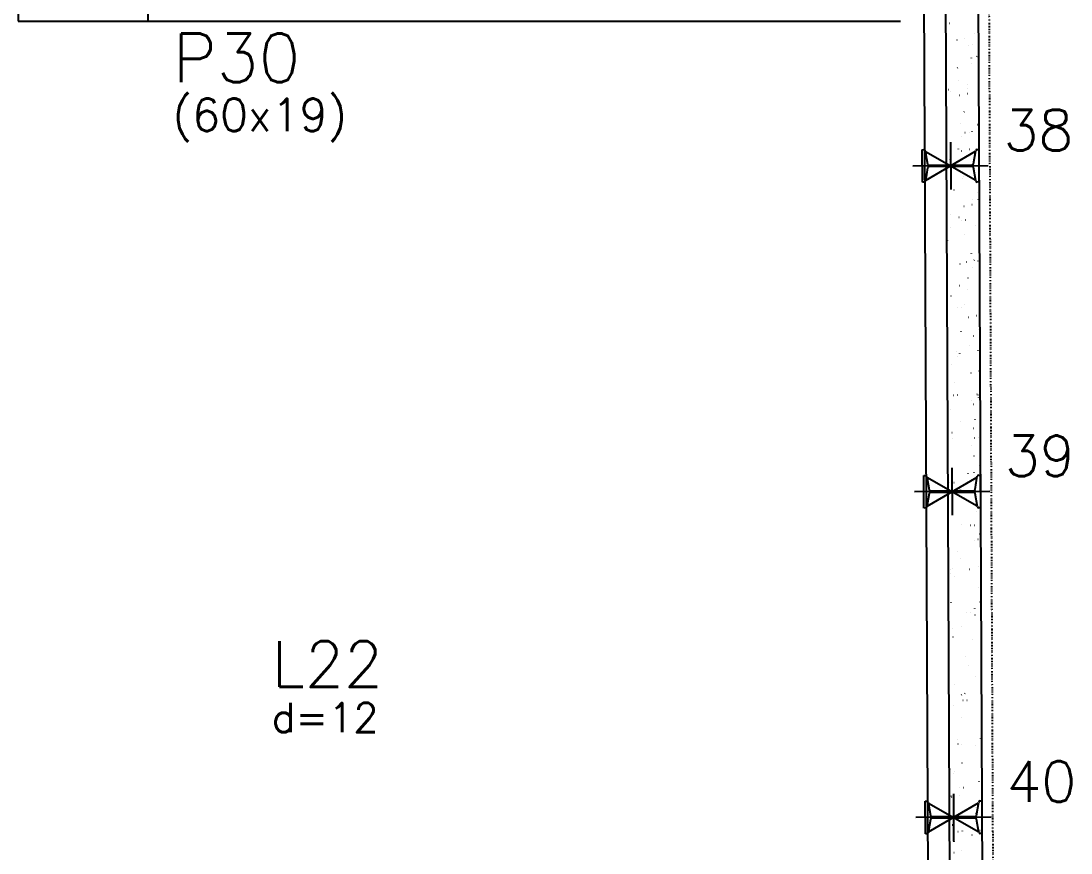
# Model space of a CAD drawing. Extents: x -40810 to 33675, y -2018 to 21213.
# Drawn here: x -7781.3 to -7297.6, y 11242.2 to 11625.2 of the extents above; entities that cross this region are included whole.
import ezdxf

# ---------------------------------------------------------------- set-up
doc = ezdxf.new("R2010")
doc.units = 0
doc.linetypes.add('ESTILO_TQS_0003', pattern=[1.5, 0.5, -0.4, 0.1, -0.5])
doc.layers.get('0').update_dxf_attribs({"color": 1, "lineweight": 9})
for name, color, linetype in [('1', 5, 'Continuous'), ('10', 7, 'Continuous'), ('12', 3, 'Continuous'), ('13', 7, 'Continuous'), ('19', 5, 'Continuous'), ('24', 5, 'ESTILO_TQS_0003'), ('3', 2, 'Continuous'), ('49', 20, 'Continuous'), ('51', 6, 'Continuous'), ('52', 21, 'Continuous'), ('9', 3, 'Continuous')]:
    doc.layers.add(name, color=color, linetype=linetype)
doc.styles.get("Standard").update_dxf_attribs({"font": 'romans.shx', "width": 0.8})

# ---------------------------------------------------------------- blocks, each defined once
blk = doc.blocks.new('_H9EFD498501-004')
for p, q in [((3965.683506, 3112.509542), (3965.729164, 3112.569043)), ((3963.831179, 3110.095542), (3963.831179, 3110.095542)), ((3963.831179, 3110.095542), (3963.831179, 3110.095542)), ((3963.831179, 3110.095542), (3963.831179, 3110.095542)), ((3972.675699, 3105.710546), (3972.748921, 3105.726779)), ((3977.179957, 3107.82169), (3977.189747, 3107.896048)), ((3963.859695, 3103.756085), (3963.859695, 3103.756085)), ((3963.859695, 3103.756085), (3963.859695, 3103.756085)), ((3963.859695, 3103.756085), (3963.859695, 3103.756085)), ((3963.867453, 3102.031597), (3963.867453, 3102.031597)), ((3963.867453, 3102.031597), (3963.867453, 3102.031597)), ((3964.360153, 3102.053109), (3964.435081, 3102.05638)), ((3964.428645, 3101.005255), (3964.438434, 3101.079613)), ((3969.014589, 3104.898898), (3969.087811, 3104.915131)), ((3974.475516, 3102.494755), (3974.550445, 3102.498026)), ((3976.348731, 3102.576541), (3976.42366, 3102.579813)), ((3963.890458, 3096.917321), (3963.890458, 3096.917321)), ((3975.691959, 3096.519218), (3975.701748, 3096.593577)), ((3978.254641, 3097.266873), (3978.300298, 3097.326375)), ((3969.370475, 3092.087238), (3969.443697, 3092.103471)), ((3975.857643, 3094.143045), (3975.9033, 3094.202546)), ((3963.917623, 3090.87837), (3963.917623, 3090.87837)), ((3963.917623, 3090.87837), (3963.917623, 3090.87837)), ((3963.957868, 3081.93141), (3963.957868, 3081.93141)), ((3965.060915, 3081.97957), (3965.135844, 3081.982841)), ((3969.602619, 3085.991339), (3969.648276, 3086.050841)), ((3973.902492, 3082.365602), (3973.977421, 3082.368873)), ((3974.101171, 3084.435984), (3974.11096, 3084.510342)), ((3963.97261, 3078.654168), (3963.97261, 3078.654168)), ((3963.97261, 3078.654168), (3963.97261, 3078.654168)), ((3963.97261, 3078.654168), (3963.97261, 3078.654168)), ((3963.97555, 3078.000654), (3963.97555, 3078.000654)), ((3963.97555, 3078.000654), (3963.97555, 3078.000654)), ((3963.97555, 3078.000654), (3963.97555, 3078.000654)), ((3965.858736, 3081.112216), (3965.904393, 3081.171718)), ((3970.092473, 3079.356744), (3970.165695, 3079.372977)), ((3973.753583, 3080.168392), (3973.826805, 3080.184625)), ((3972.436962, 3071.795062), (3972.446751, 3071.869421)), ((3964.033477, 3065.122939), (3964.033477, 3065.122939)), ((3964.033477, 3065.122939), (3964.033477, 3065.122939)), ((3970.448359, 3066.545084), (3970.521582, 3066.561317)), ((3972.730039, 3062.210276), (3972.804968, 3062.213548)), ((3974.603254, 3062.292063), (3974.678183, 3062.295334)), ((3976.032873, 3062.745719), (3976.07853, 3062.805221)), ((3978.429871, 3065.869548), (3978.475528, 3065.929049)), ((3964.048284, 3061.831223), (3964.048284, 3061.831223)), ((3964.048284, 3061.831223), (3964.048284, 3061.831223)), ((3964.048284, 3061.831223), (3964.048284, 3061.831223)), ((3970.948963, 3060.492591), (3970.958753, 3060.566949)), ((3964.091404, 3052.245223), (3964.091404, 3052.245223)), ((3964.091404, 3052.245223), (3964.091404, 3052.245223)), ((3964.091404, 3052.245223), (3964.091404, 3052.245223)), ((3969.777849, 3054.594013), (3969.823506, 3054.653515)), ((3971.170357, 3053.814589), (3971.243579, 3053.830822)), ((3974.831467, 3054.626238), (3974.904689, 3054.642471)), ((3966.033966, 3049.71489), (3966.079623, 3049.774392)), ((3969.358175, 3048.409356), (3969.367965, 3048.483715)), ((3964.114041, 3047.212795), (3964.114041, 3047.212795)), ((3964.114041, 3047.212795), (3964.114041, 3047.212795)), ((3964.114041, 3047.212795), (3964.114041, 3047.212795)), ((3964.138699, 3041.731036), (3964.138699, 3041.731036)), ((3964.138699, 3041.731036), (3964.138699, 3041.731036)), ((3964.149331, 3039.367508), (3964.149331, 3039.367508)), ((3964.149331, 3039.367508), (3964.149331, 3039.367508)), ((3971.526244, 3041.00293), (3971.599466, 3041.019163)), ((3972.157015, 3042.081123), (3972.231944, 3042.084394)), ((3967.693966, 3035.768435), (3967.703756, 3035.842793)), ((3978.605101, 3034.472222), (3978.650758, 3034.531724)), ((3972.248241, 3028.272435), (3972.321463, 3028.288668)), ((3975.909351, 3029.084084), (3975.982573, 3029.100317)), ((3976.208102, 3031.348393), (3976.25376, 3031.407895)), ((3978.95728, 3031.282398), (3978.96707, 3031.356757)), ((3964.207258, 3026.489792), (3964.207258, 3026.489792)), ((3964.207258, 3026.489792), (3964.207258, 3026.489792)), ((3964.207258, 3026.489792), (3964.207258, 3026.489792)), ((3966.205968, 3024.465963), (3966.215757, 3024.540321)), ((3969.953079, 3023.196688), (3969.998736, 3023.256189)), ((3964.229114, 3021.630849), (3964.229114, 3021.630849)), ((3964.229114, 3021.630849), (3964.229114, 3021.630849)), ((3964.229114, 3021.630849), (3964.229114, 3021.630849)), ((3966.209196, 3018.317565), (3966.254853, 3018.377066)), ((3970.984562, 3021.925798), (3971.059491, 3021.929069)), ((3972.857777, 3022.007584), (3972.932706, 3022.010856)), ((3977.366492, 3019.199164), (3977.376282, 3019.273522)), ((3964.255472, 3015.771422), (3964.255472, 3015.771422)), ((3964.255472, 3015.771422), (3964.255472, 3015.771422)), ((3964.255472, 3015.771422), (3964.255472, 3015.771422)), ((3964.265185, 3013.612076), (3964.265185, 3013.612076)), ((3964.265185, 3013.612076), (3964.265185, 3013.612076)), ((3972.604128, 3015.460776), (3972.67735, 3015.477009)), ((3964.282095, 3009.852704), (3964.282095, 3009.852704)), ((3964.282095, 3009.852704), (3964.282095, 3009.852704)), ((3964.61518, 3012.382729), (3964.624969, 3012.457087)), ((3975.702283, 3006.558242), (3975.712073, 3006.6326)), ((3964.31953, 3001.530662), (3964.31953, 3001.530662)), ((3964.31953, 3001.530662), (3964.31953, 3001.530662)), ((3964.323112, 3000.734361), (3964.323112, 3000.734361)), ((3964.323112, 3000.734361), (3964.323112, 3000.734361)), ((3964.323112, 3000.734361), (3964.323112, 3000.734361)), ((3970.411538, 3001.796644), (3970.486467, 3001.799916)), ((3973.326125, 3002.730281), (3973.399348, 3002.746514)), ((3976.383332, 2999.951068), (3976.428989, 3000.010569)), ((3976.987235, 3003.541929), (3977.060458, 3003.558162)), ((3978.78033, 3003.074897), (3978.825988, 3003.134398)), ((3974.214285, 2995.255771), (3974.224074, 2995.330129)), ((3970.128309, 2991.799362), (3970.173966, 2991.858864)), ((3973.682012, 2989.918621), (3973.755234, 2989.934854)), ((3964.381039, 2987.856645), (3964.381039, 2987.856645)), ((3964.381039, 2987.856645), (3964.381039, 2987.856645)), ((3966.384426, 2986.920239), (3966.430083, 2986.979741)), ((3964.396902, 2984.330048), (3964.396902, 2984.330048)), ((3964.396902, 2984.330048), (3964.396902, 2984.330048)), ((3964.396902, 2984.330048), (3964.396902, 2984.330048)), ((3964.409945, 2981.430475), (3964.409945, 2981.430475)), ((3964.409945, 2981.430475), (3964.409945, 2981.430475)), ((3964.409945, 2981.430475), (3964.409945, 2981.430475)), ((3969.239085, 2981.641319), (3969.314014, 2981.644591)), ((3971.1123, 2981.723106), (3971.187229, 2981.726377)), ((3972.623497, 2983.172536), (3972.633286, 2983.246895)), ((3964.438966, 2974.97893), (3964.438966, 2974.97893)), ((3964.438966, 2974.97893), (3964.438966, 2974.97893)), ((3964.438966, 2974.97893), (3964.438966, 2974.97893)), ((3974.404009, 2977.188127), (3974.477232, 2977.20436)), ((3978.06512, 2977.999775), (3978.138342, 2978.016008)), ((3970.959288, 2970.531614), (3970.969077, 2970.605973)), ((3978.95556, 2971.677571), (3979.001217, 2971.737072)), ((3976.558562, 2968.553742), (3976.604219, 2968.613244)), ((3964.496893, 2962.101214), (3964.496893, 2962.101214)), ((3964.496893, 2962.101214), (3964.496893, 2962.101214)), ((3964.500361, 2961.330288), (3964.500361, 2961.330288)), ((3964.500361, 2961.330288), (3964.500361, 2961.330288)), ((3968.666061, 2961.512166), (3968.74099, 2961.515437)), ((3970.303538, 2960.402037), (3970.349196, 2960.461538)), ((3974.759896, 2964.376467), (3974.833118, 2964.3927)), ((3978.781424, 2961.953812), (3978.856353, 2961.957084)), ((3966.559656, 2955.522914), (3966.605313, 2955.582415)), ((3969.471289, 2959.229143), (3969.481079, 2959.303501)), ((3964.538333, 2952.888675), (3964.538333, 2952.888675)), ((3964.538333, 2952.888675), (3964.538333, 2952.888675)), ((3964.538333, 2952.888675), (3964.538333, 2952.888675)), ((3975.481894, 2951.645973), (3975.555116, 2951.662205)), ((3979.143004, 2952.457621), (3979.216226, 2952.473854)), ((3964.55482, 2949.223499), (3964.55482, 2949.223499)), ((3964.55482, 2949.223499), (3964.55482, 2949.223499)), ((3964.55482, 2949.223499), (3964.55482, 2949.223499)), ((3967.880501, 2947.145909), (3967.890291, 2947.220267)), ((3964.590776, 2941.2301), (3964.590776, 2941.2301)), ((3964.590776, 2941.2301), (3964.590776, 2941.2301)), ((3964.590776, 2941.2301), (3964.590776, 2941.2301)), ((3967.493608, 2941.356841), (3967.568537, 2941.360112)), ((3969.366823, 2941.438627), (3969.441752, 2941.441899)), ((3978.2084, 2941.824659), (3978.283329, 2941.82793)), ((3978.967605, 2941.321422), (3978.977394, 2941.39578)), ((3964.612747, 2936.345783), (3964.612747, 2936.345783)), ((3964.612747, 2936.345783), (3964.612747, 2936.345783)), ((3975.83778, 2938.834313), (3975.911002, 2938.850546)), ((3976.733792, 2937.156417), (3976.779449, 2937.215918)), ((3979.13079, 2940.280245), (3979.176447, 2940.339747)), ((3966.216292, 2934.504987), (3966.226082, 2934.579345)), ((3970.478768, 2929.004711), (3970.524425, 2929.064212)), ((3977.479606, 2930.018951), (3977.489396, 2930.093309)), ((3964.670674, 2923.468068), (3964.670674, 2923.468068)), ((3964.670674, 2923.468068), (3964.670674, 2923.468068)), ((3964.670674, 2923.468068), (3964.670674, 2923.468068)), ((3964.673733, 2922.788087), (3964.673733, 2922.788087)), ((3964.673733, 2922.788087), (3964.673733, 2922.788087)), ((3964.673733, 2922.788087), (3964.673733, 2922.788087)), ((3964.728294, 2923.202515), (3964.738083, 2923.276874)), ((3966.734886, 2924.125588), (3966.780543, 2924.185089)), ((3976.559778, 2926.103818), (3976.633, 2926.120051)), ((3977.035947, 2921.669334), (3977.110876, 2921.672605)), ((3978.909163, 2921.75112), (3978.984091, 2921.754392)), ((3964.679764, 2921.447302), (3964.679764, 2921.447302)), ((3964.679764, 2921.447302), (3964.679764, 2921.447302)), ((3964.679764, 2921.447302), (3964.679764, 2921.447302)), ((3964.681192, 2921.129913), (3964.681192, 2921.129913)), ((3964.681192, 2921.129913), (3964.681192, 2921.129913)), ((3966.920584, 2921.227687), (3966.995513, 2921.230959)), ((3975.888818, 2917.935716), (3975.898608, 2918.010075)), ((3976.915664, 2913.292159), (3976.988887, 2913.308392)), ((3964.728601, 2910.590352), (3964.728601, 2910.590352)), ((3964.728601, 2910.590352), (3964.728601, 2910.590352)), ((3979.30602, 2908.88292), (3979.351677, 2908.942421)), ((3974.224609, 2905.294794), (3974.234399, 2905.369153)), ((3976.909022, 2905.759091), (3976.954679, 2905.818592)), ((3964.771607, 2901.029726), (3964.771607, 2901.029726)), ((3964.771607, 2901.029726), (3964.771607, 2901.029726)), ((3964.771607, 2901.029726), (3964.771607, 2901.029726)), ((3964.786528, 2897.712636), (3964.786528, 2897.712636)), ((3964.786528, 2897.712636), (3964.786528, 2897.712636)), ((3964.786528, 2897.712636), (3964.786528, 2897.712636)), ((3965.748131, 2901.072362), (3965.82306, 2901.075634)), ((3967.621346, 2901.154149), (3967.696275, 2901.15742)), ((3970.653998, 2897.607385), (3970.699655, 2897.666887)), ((3976.462923, 2901.54018), (3976.537852, 2901.543452)), ((3977.637662, 2900.561664), (3977.710884, 2900.577897)), ((3966.910115, 2892.728262), (3966.955772, 2892.787764)), ((3972.736611, 2893.992323), (3972.7464, 2894.066681)), ((3964.821195, 2890.005928), (3964.821195, 2890.005928)), ((3964.821195, 2890.005928), (3964.821195, 2890.005928)), ((3964.821195, 2890.005928), (3964.821195, 2890.005928)), ((3977.993549, 2887.750005), (3978.066771, 2887.766238)), ((3964.844455, 2884.834921), (3964.886775, 2884.844303)), ((3964.844455, 2884.834921), (3964.844455, 2884.834921)), ((3964.862023, 2880.929539), (3964.862023, 2880.929539)), ((3964.862023, 2880.929539), (3964.862023, 2880.929539)), ((3965.175107, 2880.943209), (3965.250035, 2880.94648)), ((3971.145823, 2881.909089), (3971.155612, 2881.983447)), ((3975.29047, 2881.384855), (3975.365399, 2881.388127)), ((3977.163686, 2881.466642), (3977.238614, 2881.469913)), ((3977.084252, 2874.361765), (3977.129909, 2874.421267)), ((3978.715546, 2875.01951), (3978.788768, 2875.035743)), ((3979.48125, 2877.485594), (3979.526907, 2877.545096)), ((3964.902383, 2871.957205), (3964.902383, 2871.957205)), ((3964.902383, 2871.957205), (3964.902383, 2871.957205)), ((3964.902383, 2871.957205), (3964.902383, 2871.957205)), ((3969.481614, 2869.268167), (3969.491403, 2869.342525)), ((3970.829228, 2866.21006), (3970.874885, 2866.269561)), ((3964.952438, 2860.829352), (3964.952438, 2860.829352)), ((3964.96031, 2859.07949), (3964.96031, 2859.07949)), ((3965.875869, 2860.86967), (3965.950798, 2860.872942)), ((3965.891437, 2859.285916), (3965.964659, 2859.302149)), ((3967.085345, 2861.330937), (3967.131002, 2861.390438)), ((3974.717446, 2861.255702), (3974.792375, 2861.258973)), ((3979.071433, 2862.20785), (3979.144655, 2862.224083)), ((3964.962626, 2858.564555), (3964.962626, 2858.564555)), ((3964.962626, 2858.564555), (3964.962626, 2858.564555)), ((3964.962626, 2858.564555), (3964.962626, 2858.564555)), ((3967.993615, 2857.965695), (3968.003405, 2858.040054)), ((3979.15414, 2852.698896), (3979.163929, 2852.773255)), ((3979.79343, 2849.477356), (3979.866652, 2849.493589)), ((3965.018237, 2846.201774), (3965.018237, 2846.201774)), ((3965.018237, 2846.201774), (3965.018237, 2846.201774)), ((3965.018237, 2846.201774), (3965.018237, 2846.201774)), ((3966.402827, 2845.882461), (3966.412617, 2845.956819)), ((3979.65648, 2846.088268), (3979.702137, 2846.14777)), ((3965.042854, 2840.729165), (3965.042854, 2840.729165)), ((3965.042854, 2840.729165), (3965.042854, 2840.729165)), ((3965.042854, 2840.729165), (3965.042854, 2840.729165)), ((3973.544993, 2841.100377), (3973.619922, 2841.103648)), ((3975.418208, 2841.182163), (3975.493137, 2841.185434)), ((3977.259482, 2842.96444), (3977.305139, 2843.023941)), ((3977.489931, 2840.057974), (3977.49972, 2840.132333)), ((3965.065371, 2835.723469), (3965.065371, 2835.723469)), ((3965.065371, 2835.723469), (3965.065371, 2835.723469)), ((3971.004458, 2834.812734), (3971.050115, 2834.872236)), ((3965.076164, 2833.324059), (3965.076164, 2833.324059)), ((3966.969321, 2833.743761), (3967.042543, 2833.759994)), ((3967.260575, 2829.933611), (3967.306232, 2829.993112)), ((3965.104057, 2827.123182), (3965.104057, 2827.123182)), ((3965.104057, 2827.123182), (3965.104057, 2827.123182)), ((3965.104057, 2827.123182), (3965.104057, 2827.123182)), ((3976.001932, 2828.755503), (3976.011722, 2828.829861)), ((3965.133269, 2820.628978), (3965.133269, 2820.628978)), ((3965.133269, 2820.628978), (3965.133269, 2820.628978)), ((3965.134091, 2820.446343), (3965.134091, 2820.446343)), ((3965.134091, 2820.446343), (3965.134091, 2820.446343)), ((3965.134091, 2820.446343), (3965.134091, 2820.446343)), ((3972.971969, 2820.971223), (3973.046898, 2820.974495)), ((3974.411144, 2816.672269), (3974.420934, 2816.746627)), ((3977.434711, 2811.567114), (3977.480368, 2811.626615)), ((3979.831709, 2814.690943), (3979.877367, 2814.750444)), ((3965.192018, 2807.568627), (3965.192018, 2807.568627)), ((3968.047205, 2808.201607), (3968.120427, 2808.21784)), ((3971.179688, 2803.415408), (3971.225345, 2803.47491)), ((3971.799516, 2800.815898), (3971.874445, 2800.81917)), ((3972.746935, 2804.031347), (3972.756725, 2804.105705)), ((3973.672731, 2800.897684), (3973.74766, 2800.900956)), ((3965.223685, 2800.528791), (3965.223685, 2800.528791)), ((3965.223685, 2800.528791), (3965.223685, 2800.528791)), ((3965.223685, 2800.528791), (3965.223685, 2800.528791)), ((3967.435805, 2798.536285), (3967.481462, 2798.595787)), ((3965.245488, 2795.681808), (3965.245488, 2795.681808)), ((3965.245488, 2795.681808), (3965.245488, 2795.681808)), ((3965.245488, 2795.681808), (3965.245488, 2795.681808)), ((3965.249945, 2794.690912), (3965.249945, 2794.690912)), ((3965.249945, 2794.690912), (3965.249945, 2794.690912)), ((3965.249945, 2794.690912), (3965.249945, 2794.690912)), ((3971.258937, 2792.728875), (3971.268726, 2792.803234)), ((3965.307872, 2781.813196), (3965.307872, 2781.813196)), ((3965.307872, 2781.813196), (3965.307872, 2781.813196)), ((3965.307872, 2781.813196), (3965.307872, 2781.813196)), ((3965.463979, 2781.847804), (3965.537201, 2781.864037)), ((3969.125089, 2782.659453), (3969.198311, 2782.675686)), ((3980.006939, 2783.293617), (3980.052596, 2783.353119)), ((3965.3141, 2780.428604), (3965.3141, 2780.428604)), ((3965.3141, 2780.428604), (3965.3141, 2780.428604)), ((3969.668149, 2780.645641), (3969.677938, 2780.719999)), ((3971.226492, 2780.686745), (3971.301421, 2780.690016)), ((3977.609941, 2780.169788), (3977.655598, 2780.22929)), ((3971.354918, 2772.018083), (3971.400575, 2772.077584)), ((3965.365799, 2768.935481), (3965.365799, 2768.935481)), ((3965.365799, 2768.935481), (3965.365799, 2768.935481)), ((3965.819866, 2769.036145), (3965.893088, 2769.052378)), ((3967.611035, 2767.13896), (3967.656692, 2767.198461)), ((3968.00394, 2768.004719), (3968.013729, 2768.079077)), ((3965.386918, 2764.240435), (3965.386918, 2764.240435)), ((3965.386918, 2764.240435), (3965.386918, 2764.240435)), ((3965.386918, 2764.240435), (3965.386918, 2764.240435)), ((3979.267254, 2763.518683), (3979.277043, 2763.593041)), ((3965.404516, 2760.328417), (3965.404516, 2760.328417)), ((3965.404516, 2760.328417), (3965.404516, 2760.328417)), ((3965.404516, 2760.328417), (3965.404516, 2760.328417)), ((3970.054039, 2760.53142), (3970.128968, 2760.534691)), ((3970.202973, 2757.117299), (3970.276195, 2757.133532)), ((3971.927254, 2760.613206), (3972.002183, 2760.616477)), ((3965.423726, 2756.057765), (3965.423726, 2756.057765)), ((3965.423726, 2756.057765), (3965.423726, 2756.057765)), ((3965.423726, 2756.057765), (3965.423726, 2756.057765)), ((3966.515941, 2756.702248), (3966.525731, 2756.776606)), ((3966.541863, 2756.30565), (3966.615085, 2756.321883)), ((3965.457008, 2748.658852), (3965.457008, 2748.658852)), ((3965.457008, 2748.658852), (3965.457008, 2748.658852)), ((3965.457008, 2748.658852), (3965.457008, 2748.658852)), ((3977.676466, 2751.435449), (3977.686255, 2751.509807)), ((3977.785171, 2748.772463), (3977.830828, 2748.831964)), ((3980.182169, 2751.896291), (3980.227826, 2751.955793)), ((3965.481653, 2743.18005), (3965.481653, 2743.18005)), ((3965.481653, 2743.18005), (3965.481653, 2743.18005)), ((3966.89775, 2743.493991), (3966.970972, 2743.510224)), ((3965.494931, 2740.22823), (3965.494931, 2740.22823)), ((3965.494931, 2740.22823), (3965.494931, 2740.22823)), ((3969.481015, 2740.402266), (3969.555944, 2740.405538)), ((3971.530147, 2740.620757), (3971.575804, 2740.680259)), ((3976.012257, 2738.794527), (3976.022046, 2738.868885)), ((3979.596378, 2740.843912), (3979.671307, 2740.847184)), ((3967.786265, 2735.741634), (3967.831922, 2735.801136)), ((3965.528349, 2732.799062), (3965.528349, 2732.799062)), ((3965.528349, 2732.799062), (3965.528349, 2732.799062)), ((3965.528349, 2732.799062), (3965.528349, 2732.799062)), ((3967.619747, 2730.763496), (3967.69297, 2730.779729)), ((3971.280857, 2731.575144), (3971.35408, 2731.591377))]:
    blk.add_line(p, q)

msp = doc.modelspace()

# ---------------------------------------------------------------- linework, layer by layer
at = {"layer": '1'}
msp.add_lwpolyline([(-7722.684, 11625.12), (-7376.186, 11625.12)], dxfattribs=at)
at = {"layer": '24'}
msp.add_line((-7339.339, 12507.92), (-7322.183, 8693.78), dxfattribs=at)
at = {"layer": '3'}
msp.add_lwpolyline([(-7782.684, 11625.12), (-7722.684, 11625.12), (-7722.684, 11644.12), (-7782.684, 11644.12), (-7782.684, 11625.12)], dxfattribs=at)
at = {"layer": '49'}
for p, q in [((-7346.799, 13054.683), (-7327.205, 8698.753)), ((-7361.732, 13039.706), (-7349.705, 10366.032)), ((-7371.687, 13029.706), (-7354.435, 9194.486))]:
    msp.add_line(p, q, dxfattribs=at)
at = {"layer": '51'}
for p, q in [((-7366.103, 11565.958), (-7365.349, 11565.961)), ((-7366.035, 11550.958), (-7366.103, 11565.958)), ((-7364.738, 11565.481), (-7363.646, 11559.345)), ((-7353.118, 11569.425), (-7353.02, 11547.608)), ((-7342.5, 11559.44), (-7341.463, 11565.586)), ((-7340.857, 11566.071), (-7340.103, 11566.075)), ((-7340.103, 11566.075), (-7340.035, 11551.075)), ((-7364.671, 11565.108), (-7341.467, 11551.925)), ((-7364.612, 11551.821), (-7341.526, 11565.212)), ((-7335.72, 11558.594), (-7370.418, 11558.438)), ((-7363.638, 11557.592), (-7364.675, 11551.447)), ((-7363.036, 11558.865), (-7343.107, 11558.955)), ((-7343.103, 11558.168), (-7363.031, 11558.078)), ((-7341.4, 11551.552), (-7342.492, 11557.688)), ((-7365.281, 11550.961), (-7366.035, 11550.958)), ((-7340.035, 11551.075), (-7340.789, 11551.072)), ((-7365.428, 11415.982), (-7364.674, 11415.986)), ((-7365.361, 11400.982), (-7365.428, 11415.982)), ((-7364.063, 11415.505), (-7362.971, 11409.37)), ((-7352.443, 11419.45), (-7352.345, 11397.632)), ((-7341.826, 11409.465), (-7340.789, 11415.61)), ((-7340.182, 11416.096), (-7339.428, 11416.099)), ((-7339.428, 11416.099), (-7339.361, 11401.099)), ((-7363.997, 11415.132), (-7340.792, 11401.949)), ((-7363.937, 11401.845), (-7340.852, 11415.236)), ((-7335.046, 11408.619), (-7369.743, 11408.463)), ((-7362.963, 11407.617), (-7364, 11401.471)), ((-7362.361, 11408.889), (-7342.432, 11408.979)), ((-7342.429, 11408.192), (-7362.357, 11408.102)), ((-7340.726, 11401.576), (-7341.818, 11407.712)), ((-7339.361, 11401.099), (-7340.115, 11401.096)), ((-7364.606, 11400.986), (-7365.361, 11400.982)), ((-7364.753, 11265.982), (-7363.999, 11265.986)), ((-7364.686, 11250.982), (-7364.753, 11265.982)), ((-7351.769, 11269.45), (-7351.671, 11247.632)), ((-7341.151, 11259.465), (-7340.114, 11265.61)), ((-7339.508, 11266.096), (-7338.754, 11266.099)), ((-7338.754, 11266.099), (-7338.686, 11251.099)), ((-7363.388, 11265.505), (-7362.296, 11259.37)), ((-7363.322, 11265.132), (-7340.117, 11251.949)), ((-7363.262, 11251.845), (-7340.177, 11265.236)), ((-7334.371, 11258.619), (-7369.068, 11258.463)), ((-7362.288, 11257.617), (-7363.325, 11251.471)), ((-7361.687, 11258.889), (-7341.757, 11258.979)), ((-7341.754, 11258.192), (-7361.682, 11258.102)), ((-7340.051, 11251.576), (-7341.143, 11257.712)), ((-7338.686, 11251.099), (-7339.44, 11251.096)), ((-7363.932, 11250.986), (-7364.686, 11250.982))]:
    msp.add_line(p, q, dxfattribs=at)
for centre, start, end in [((-7365.346, 11565.336), 13.3965, 90.25773), ((-7340.854, 11565.446), 90.25773, 167.11896), ((-7363.038, 11559.49), 193.39658, 270.36272), ((-7363.028, 11557.453), 90.25773, 167.11896), ((-7343.11, 11559.58), 270.25773, 347.11896), ((-7343.1, 11557.543), 13.3965, 90.25773), ((-7365.284, 11551.586), 270.25773, 347.11896), ((-7340.792, 11551.697), 193.3965, 270.25773), ((-7364.671, 11415.361), 13.3965, 90.25773), ((-7340.18, 11415.471), 90.25773, 167.11896), ((-7362.363, 11409.514), 193.39658, 270.36272), ((-7362.354, 11407.477), 90.25773, 167.11896), ((-7342.435, 11409.604), 270.25773, 347.11896), ((-7342.426, 11407.567), 13.3965, 90.25773), ((-7364.609, 11401.611), 270.25773, 347.11896), ((-7340.118, 11401.721), 193.3965, 270.25773), ((-7363.996, 11265.361), 13.3965, 90.25773), ((-7339.505, 11265.471), 90.25773, 167.11896), ((-7361.688, 11259.514), 193.39658, 270.36272), ((-7361.679, 11257.477), 90.25773, 167.11896), ((-7341.76, 11259.604), 270.25773, 347.11896), ((-7341.751, 11257.567), 13.3965, 90.25773), ((-7363.935, 11251.611), 270.25773, 347.11896), ((-7339.443, 11251.721), 193.3965, 270.25773)]:
    msp.add_arc(centre, 0.625, start, end, dxfattribs=at)

# ---------------------------------------------------------------- block references
at = {"layer": '19'}
msp.add_blockref('_H9EFD498501-004', (-11319.185, 8511.62), dxfattribs=at)

# ---------------------------------------------------------------- texts
at = {"layer": '10'}
msp.add_text('L22', height=21, dxfattribs=at).set_placement((-7665.826, 11318.615))
at = {"layer": '12'}
msp.add_text('(60x19)', height=15, dxfattribs=at).set_placement((-7711.434, 11574.495))
at = {"layer": '13'}
msp.add_text('d=12', height=13.5, dxfattribs=at).set_placement((-7665.826, 11297.72))
at = {"layer": '52'}
for s, p in [('38', (-7328.684, 11565.612)), ('39', (-7328.009, 11415.636)), ('40', (-7327.334, 11265.636))]:
    msp.add_text(s, height=18.75, dxfattribs=at).set_placement(p)
at = {"layer": '9'}
msp.add_text('P30', height=22.5, dxfattribs=at).set_placement((-7711.434, 11596.995))

doc.saveas('drawing.dxf')
